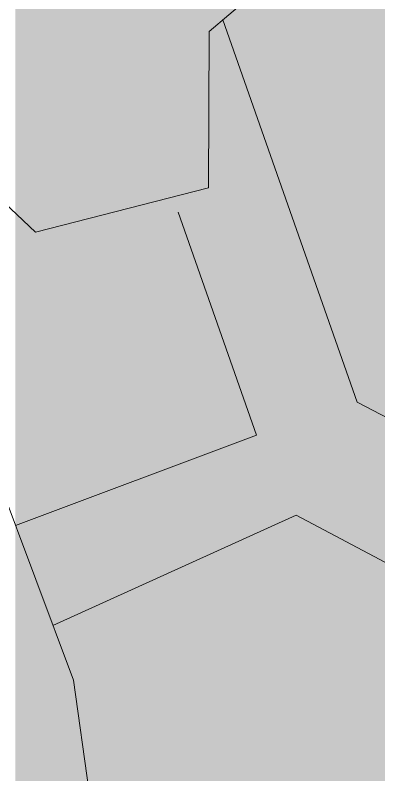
# Model space of a CAD drawing. Header units: metres. Extents: x 3856 to 4207, y -1118 to -691.
# Drawn here: x 4007.457 to 4007.738, y -964.28 to -963.694 of the extents above; entities that cross this region are included whole.
import ezdxf

# ---------------------------------------------------------------- set-up
doc = ezdxf.new("R2010")
doc.units = ezdxf.units.M
doc.layers.add('Planting', color=7, linetype='Continuous', lineweight=9)
doc.layers.add('Surface Pattern', color=7, linetype='Continuous', lineweight=9)
doc.layers.add('Tallo', color=7, linetype='Continuous', lineweight=9, true_color=0x887568)

# ---------------------------------------------------------------- blocks, each defined once
blk = doc.blocks.new('M_RPC Árbol - Caducifolio - Chopo de Lombardía - 12_2 metros-V104-IMPLANTACIÓN - KIT COMERCIAL')
at = {"layer": 'Planting'}
for p, q in [((-0.95019, 0.43093), (-0.75897, 0.59386)), ((-0.95049, 0.31019), (-0.95019, 0.43093)), ((-1.1739, 0.36061), (-1.08415, 0.27604)), ((-1.08415, 0.27604), (-0.95049, 0.31019)), ((-1.05502, -0.06972), (-1.11731, 0.09646)), ((-1.01216, -0.37468), (-1.05502, -0.06972))]:
    blk.add_line(p, q, dxfattribs=at)
for start, end in [(0, 180), (180, 360)]:
    blk.add_arc((-0.02749, 0.00851), 3.36028, start, end, dxfattribs=at)
at = {"layer": 'Tallo'}
for p, q in [((-0.83586, 0.14477), (-0.93944, 0.44009)), ((-0.97392, 0.29154), (-0.91351, 0.11929)), ((-0.57244, 0.00766), (-0.83586, 0.14477)), ((-0.91351, 0.11929), (-1.09971, 0.04951)), ((-1.07078, -0.02769), (-0.88275, 0.05748)), ((-0.88275, 0.05748), (-0.63191, -0.07582))]:
    blk.add_line(p, q, dxfattribs=at)

msp = doc.modelspace()

# ---------------------------------------------------------------- hatches: boundary and pattern name
at = {"layer": 'Surface Pattern', "lineweight": 5, "true_color": 0xcdcdcd}
h = msp.add_hatch(color=254, dxfattribs=at)
h.paths.add_polyline_path([(4012.48547, -976.87911), (4013.68547, -976.87911), (4013.68547, -972.27796), (4012.48547, -972.6531), (4012.48547, -976.86086)])
h.paths.add_polyline_path([(4013.68547, -971.94055), (4013.67976, -971.12123), (4013.63419, -970.60006), (4013.54339, -970.08484), (4013.40806, -969.57949), (4013.22922, -969.08785), (4013.00823, -968.61366), (4012.74677, -968.16052), (4012.44684, -967.73187), (4012.11071, -967.33099), (4012.01691, -967.22735), (4009.88285, -967.22735), (4009.75289, -967.2799), (4009.66698, -967.339), (4009.41292, -967.37471), (4009.19168, -967.47636), (4009.11202, -967.16001), (4009.11024, -967.15172), (4008.96843, -967.0609), (4008.89873, -967.23532), (4008.97085, -967.41332), (4008.93114, -967.46594), (4008.74961, -967.51497), (4008.50304, -967.47476), (4008.37284, -967.40981), (4008.28768, -967.48582), (4008.07612, -967.50745), (4007.89869, -967.49345), (4007.75363, -967.4668), (4007.72081, -967.40086), (4007.61546, -967.3216), (4007.45681, -967.35405), (4007.45681, -968.22735), (4010.92231, -968.23312), (4011.13199, -968.27892), (4011.32707, -968.3684), (4011.49856, -968.49745), (4011.6397, -968.66034), (4011.8861, -969.05849), (4011.96539, -969.21043), (4012.44336, -968.94114), (4012.21904, -969.80782), (4012.32302, -970.14161), (4012.42198, -970.60006), (4012.47563, -971.06416), (4012.48547, -971.51335), (4012.48547, -971.57925), (4013.57121, -971.90615)])
h.paths.add_polyline_path([(4008.29047, -966.71485), (4008.48306, -966.68112), (4008.55791, -966.60672), (4008.71109, -966.68651), (4008.68534, -966.60461), (4008.66649, -966.50426), (4008.66458, -965.97447), (4008.57, -965.51126), (4008.48944, -965.40734), (4008.33625, -965.33667), (4008.2222, -965.44489), (4008.02596, -965.4336), (4007.87861, -965.49318), (4007.83273, -965.30526), (4007.7239, -965.22338), (4007.54675, -965.2094), (4007.54675, -965.19112), (4007.60052, -965.04842), (4007.66616, -964.96145), (4007.84331, -964.97542), (4007.95214, -965.05731), (4007.99802, -965.24523), (4008.14537, -965.18565), (4008.35496, -965.18427), (4008.46312, -965.08353), (4008.60885, -965.15938), (4008.66187, -965.22779), (4008.65229, -962.57875), (4008.46312, -962.49038), (4008.26897, -962.4136), (4007.95175, -962.31765), (4007.86853, -962.29589), (4007.66371, -962.2554), (4007.45681, -962.22735), (4007.45681, -964.88332), (4007.49317, -964.8282), (4007.54742, -964.93719), (4007.45681, -964.99996), (4007.45681, -965.5762), (4007.66552, -965.30526), (4007.52709, -965.9755), (4007.45681, -966.0137), (4007.45681, -966.52331), (4007.56193, -966.55855), (4007.79289, -966.52609), (4007.89824, -966.60535), (4007.93106, -966.67129), (4008.12769, -966.70201)])

# ---------------------------------------------------------------- block references
at = {"layer": 'Planting'}
msp.add_blockref('M_RPC Árbol - Caducifolio - Chopo de Lombardía - 12_2 metros-V104-IMPLANTACIÓN - KIT COMERCIAL', (4008.55676, -964.13737), dxfattribs=at)

doc.saveas('drawing.dxf')
